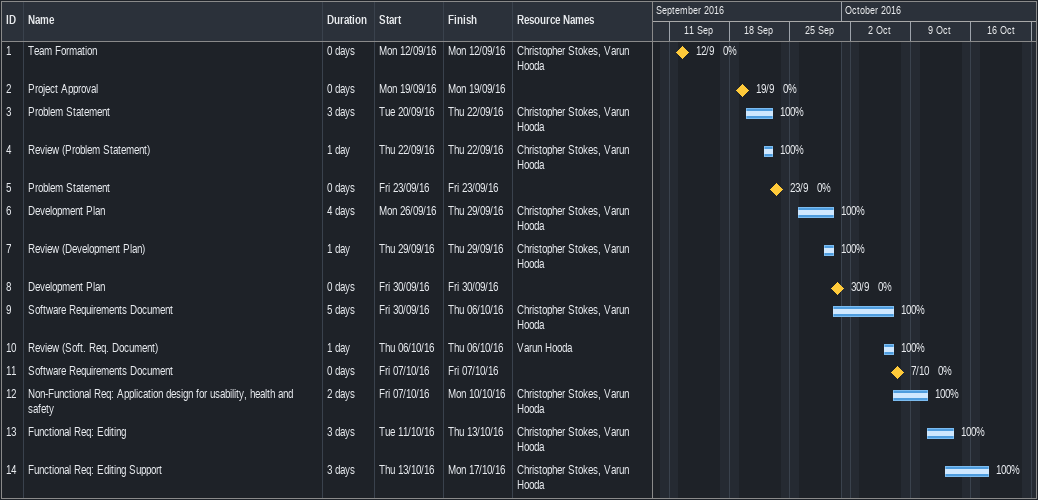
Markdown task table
| ID | Task | Duration | Start | Finish | Resources | % complete |
|---|---|---|---|---|---|---|
| 1 | Team Formation | 0d | 2016-09-12 | 2016-09-12 | Christopher Stokes, Varun Hooda | 0 |
| 2 | Project Approval | 0d | 2016-09-19 | 2016-09-19 |  | 0 |
| 3 | Problem Statement | 3d | 2016-09-20 | 2016-09-22 | Christopher Stokes, Varun Hooda | 100 |
| 4 | Review (Problem Statement) | 1d | 2016-09-22 | 2016-09-22 | Christopher Stokes, Varun Hooda | 100 |
| 5 | Problem Statement | 0d | 2016-09-23 | 2016-09-23 |  | 0 |
| 6 | Development Plan | 4d | 2016-09-26 | 2016-09-29 | Christopher Stokes, Varun Hooda | 100 |
| 7 | Review (Development Plan) | 1d | 2016-09-29 | 2016-09-29 | Christopher Stokes, Varun Hooda | 100 |
| 8 | Development Plan | 0d | 2016-09-30 | 2016-09-30 |  | 0 |
| 9 | Software Requirements Document | 5d | 2016-09-30 | 2016-10-06 | Christopher Stokes, Varun Hooda | 100 |
| 10 | Review (Soft. Req. Document) | 1d | 2016-10-06 | 2016-10-06 | Varun Hooda | 100 |
| 11 | Software Requirements Document | 0d | 2016-10-07 | 2016-10-07 |  | 0 |
| 12 | Non-Functional Req: Application design for usability, health and safety | 2d | 2016-10-07 | 2016-10-10 | Christopher Stokes, Varun Hooda | 100 |
| 13 | Functional Req: Editing | 3d | 2016-10-11 | 2016-10-13 | Christopher Stokes, Varun Hooda | 100 |
| 14 | Functional Req: Editing Support | 3d | 2016-10-13 | 2016-10-17 | Christopher Stokes, Varun Hooda | 100 |
